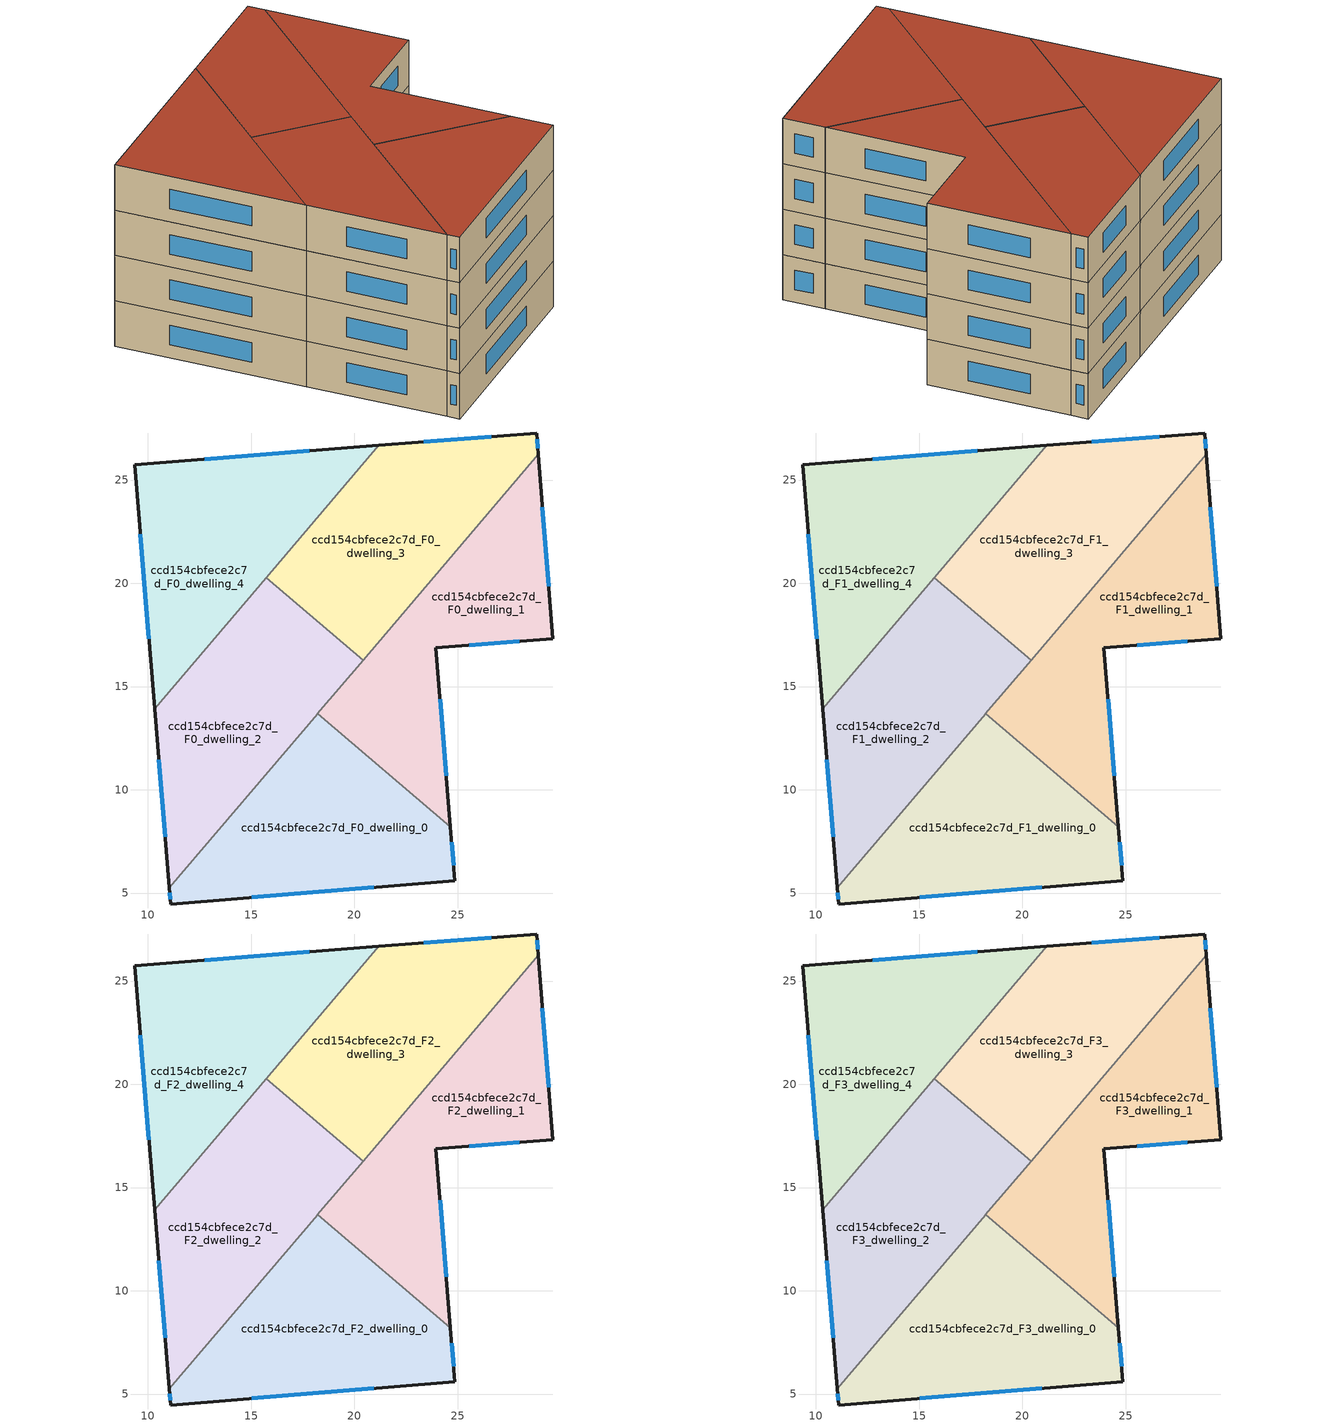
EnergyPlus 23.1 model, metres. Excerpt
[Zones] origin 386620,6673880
ccd154cbfece2c7d_F0_dwelling_0
 floor ground (EU_floor_Construction): 24.66,8.2 24.87,5.59 11.11,4.47 11.04,5.25 18.22,13.68 z0
 wall outside (EU_wall_Construction): 11.04,5.25 11.11,4.47 24.87,5.59 24.66,8.2 z0:3
 wall to ccd154cbfece2c7d_F0_dwelling_1 (EU_wall_Construction): 24.66,8.2 18.22,13.68 z0:3
 wall to ccd154cbfece2c7d_F0_dwelling_2 (EU_wall_Construction): 18.22,13.68 11.04,5.25 z0:3
 window (EU_Window_Construction): 11.06,5.03 11.09,4.69 / 24.81,6.34 24.72,7.45 / 15.04,4.79 20.94,5.27 z0.86:2.14
ccd154cbfece2c7d_F0_dwelling_1
 floor ground (EU_floor_Construction): 28.91,26.24 29.61,17.32 23.95,16.87 24.66,8.2 18.22,13.68 z0
 wall outside (EU_wall_Construction): 24.66,8.2 23.95,16.87 29.61,17.32 28.91,26.24 z0:3
 wall to ccd154cbfece2c7d_F0_dwelling_3 (EU_wall_Construction): 28.91,26.24 20.43,16.27 z0:3
 wall to ccd154cbfece2c7d_F0_dwelling_2 (EU_wall_Construction): 20.43,16.27 18.22,13.68 z0:3
 window (EU_Window_Construction): 29.41,19.87 29.11,23.69 / 25.57,17 27.99,17.19 / 24.46,10.68 24.15,14.4 z0.86:2.14
ccd154cbfece2c7d_F0_dwelling_2
 floor ground (EU_floor_Construction): 20.43,16.27 11.04,5.25 10.34,13.93 15.73,20.27 z0
 wall outside (EU_wall_Construction): 10.34,13.93 11.04,5.25 z0:3
 wall to ccd154cbfece2c7d_F0_dwelling_3 (EU_wall_Construction): 20.43,16.27 15.73,20.27 z0:3
 wall to ccd154cbfece2c7d_F0_dwelling_4 (EU_wall_Construction): 15.73,20.27 10.34,13.93 z0:3
 window (EU_Window_Construction): 10.54,11.45 10.84,7.73 z0.86:2.14
ccd154cbfece2c7d_F0_dwelling_3
 floor ground (EU_floor_Construction): 28.83,27.28 28.91,26.24 20.43,16.27 15.73,20.27 21.19,26.68 z0
 wall outside (EU_wall_Construction): 28.91,26.24 28.83,27.28 21.19,26.68 z0:3
 wall to ccd154cbfece2c7d_F0_dwelling_4 (EU_wall_Construction): 21.19,26.68 15.73,20.27 z0:3
 window (EU_Window_Construction): 28.89,26.54 28.85,26.98 / 26.64,27.11 23.37,26.85 z0.86:2.14
ccd154cbfece2c7d_F0_dwelling_4
 floor ground (EU_floor_Construction): 21.19,26.68 10.34,13.93 9.37,25.75 z0
 wall outside (EU_wall_Construction): 21.19,26.68 9.37,25.75 10.34,13.93 z0:3
 window (EU_Window_Construction): 9.65,22.37 10.06,17.31 / 17.81,26.41 12.75,26.01 z0.86:2.14
ccd154cbfece2c7d_F1_dwelling_0
 floor to ccd154cbfece2c7d_F0_dwelling_0 (EU_floor_Construction): 24.66,8.2 24.87,5.59 11.11,4.47 11.04,5.25 18.22,13.68 z3
 wall outside (EU_wall_Construction): 11.04,5.25 11.11,4.47 24.87,5.59 24.66,8.2 z3:6
 wall to ccd154cbfece2c7d_F1_dwelling_1 (EU_wall_Construction): 24.66,8.2 18.22,13.68 z3:6
 wall to ccd154cbfece2c7d_F1_dwelling_2 (EU_wall_Construction): 18.22,13.68 11.04,5.25 z3:6
 window (EU_Window_Construction): 11.06,5.03 11.09,4.69 / 24.81,6.34 24.72,7.45 / 15.04,4.79 20.94,5.27 z3.86:5.14
ccd154cbfece2c7d_F1_dwelling_1
 floor to ccd154cbfece2c7d_F0_dwelling_1 (EU_floor_Construction): 28.91,26.24 29.61,17.32 23.95,16.87 24.66,8.2 18.22,13.68 z3
 wall outside (EU_wall_Construction): 24.66,8.2 23.95,16.87 29.61,17.32 28.91,26.24 z3:6
 wall to ccd154cbfece2c7d_F1_dwelling_3 (EU_wall_Construction): 28.91,26.24 20.43,16.27 z3:6
 wall to ccd154cbfece2c7d_F1_dwelling_2 (EU_wall_Construction): 20.43,16.27 18.22,13.68 z3:6
 window (EU_Window_Construction): 29.41,19.87 29.11,23.69 / 25.57,17 27.99,17.19 / 24.46,10.68 24.15,14.4 z3.86:5.14
ccd154cbfece2c7d_F1_dwelling_2
 floor to ccd154cbfece2c7d_F0_dwelling_2 (EU_floor_Construction): 20.43,16.27 11.04,5.25 10.33,13.93 15.73,20.27 z3
 wall outside (EU_wall_Construction): 10.34,13.93 11.04,5.25 z3:6
 wall to ccd154cbfece2c7d_F1_dwelling_3 (EU_wall_Construction): 20.43,16.27 15.73,20.27 z3:6
 wall to ccd154cbfece2c7d_F1_dwelling_4 (EU_wall_Construction): 15.73,20.27 10.34,13.93 z3:6
 window (EU_Window_Construction): 10.54,11.45 10.84,7.73 z3.86:5.14
ccd154cbfece2c7d_F1_dwelling_3
 floor to ccd154cbfece2c7d_F0_dwelling_3 (EU_floor_Construction): 28.83,27.28 28.91,26.24 20.43,16.27 15.73,20.27 21.19,26.68 z3
 wall outside (EU_wall_Construction): 28.91,26.24 28.83,27.28 21.19,26.68 z3:6
 wall to ccd154cbfece2c7d_F1_dwelling_4 (EU_wall_Construction): 21.19,26.68 15.73,20.27 z3:6
 window (EU_Window_Construction): 28.89,26.54 28.85,26.98 / 26.64,27.11 23.37,26.85 z3.86:5.14
ccd154cbfece2c7d_F1_dwelling_4
 floor to ccd154cbfece2c7d_F0_dwelling_4 (EU_floor_Construction): 21.19,26.68 10.33,13.93 9.37,25.75 z3
 wall outside (EU_wall_Construction): 21.19,26.68 9.37,25.75 10.34,13.93 z3:6
 window (EU_Window_Construction): 9.65,22.37 10.06,17.31 / 17.81,26.41 12.75,26.01 z3.86:5.14
ccd154cbfece2c7d_F2_dwelling_0
 floor to ccd154cbfece2c7d_F1_dwelling_0 (EU_floor_Construction): 24.66,8.2 24.87,5.59 11.11,4.47 11.04,5.25 18.22,13.68 z6
 wall outside (EU_wall_Construction): 11.04,5.25 11.11,4.47 24.87,5.59 24.66,8.2 z6:9
 wall to ccd154cbfece2c7d_F2_dwelling_1 (EU_wall_Construction): 24.66,8.2 18.22,13.68 z6:9
 wall to ccd154cbfece2c7d_F2_dwelling_2 (EU_wall_Construction): 18.22,13.68 11.04,5.25 z6:9
 window (EU_Window_Construction): 11.06,5.03 11.09,4.69 / 24.81,6.34 24.72,7.45 / 15.04,4.79 20.94,5.27 z6.86:8.14
ccd154cbfece2c7d_F2_dwelling_1
 floor to ccd154cbfece2c7d_F1_dwelling_1 (EU_floor_Construction): 28.91,26.24 29.61,17.32 23.95,16.87 24.66,8.2 18.22,13.68 z6
 wall outside (EU_wall_Construction): 24.66,8.2 23.95,16.87 29.61,17.32 28.91,26.24 z6:9
 wall to ccd154cbfece2c7d_F2_dwelling_3 (EU_wall_Construction): 28.91,26.24 20.43,16.27 z6:9
 wall to ccd154cbfece2c7d_F2_dwelling_2 (EU_wall_Construction): 20.43,16.27 18.22,13.68 z6:9
 window (EU_Window_Construction): 29.41,19.87 29.11,23.69 / 25.57,17 27.99,17.19 / 24.46,10.68 24.15,14.4 z6.86:8.14
ccd154cbfece2c7d_F2_dwelling_2
 floor to ccd154cbfece2c7d_F1_dwelling_2 (EU_floor_Construction): 20.43,16.27 11.04,5.25 10.33,13.93 15.73,20.27 z6
 wall outside (EU_wall_Construction): 10.34,13.93 11.04,5.25 z6:9
 wall to ccd154cbfece2c7d_F2_dwelling_3 (EU_wall_Construction): 20.43,16.27 15.73,20.27 z6:9
 wall to ccd154cbfece2c7d_F2_dwelling_4 (EU_wall_Construction): 15.73,20.27 10.34,13.93 z6:9
 window (EU_Window_Construction): 10.54,11.45 10.84,7.73 z6.86:8.14
ccd154cbfece2c7d_F2_dwelling_3
 floor to ccd154cbfece2c7d_F1_dwelling_3 (EU_floor_Construction): 28.83,27.28 28.91,26.24 20.43,16.27 15.73,20.27 21.19,26.68 z6
 wall outside (EU_wall_Construction): 28.91,26.24 28.83,27.28 21.19,26.68 z6:9
 wall to ccd154cbfece2c7d_F2_dwelling_4 (EU_wall_Construction): 21.19,26.68 15.73,20.27 z6:9
 window (EU_Window_Construction): 28.89,26.54 28.85,26.98 / 26.64,27.11 23.37,26.85 z6.86:8.14
ccd154cbfece2c7d_F2_dwelling_4
 floor to ccd154cbfece2c7d_F1_dwelling_4 (EU_floor_Construction): 21.19,26.68 10.33,13.93 9.37,25.75 z6
 wall outside (EU_wall_Construction): 21.19,26.68 9.37,25.75 10.34,13.93 z6:9
 window (EU_Window_Construction): 9.65,22.37 10.06,17.31 / 17.81,26.41 12.75,26.01 z6.86:8.14
ccd154cbfece2c7d_F3_dwelling_0
 floor to ccd154cbfece2c7d_F2_dwelling_0 (EU_floor_Construction): 24.66,8.2 24.87,5.59 11.11,4.47 11.04,5.25 18.22,13.68 z9
 wall outside (EU_wall_Construction): 11.04,5.25 11.11,4.47 24.87,5.59 24.66,8.2 z9:12
 wall to ccd154cbfece2c7d_F3_dwelling_1 (EU_wall_Construction): 24.66,8.2 18.22,13.68 z9:12
 wall to ccd154cbfece2c7d_F3_dwelling_2 (EU_wall_Construction): 18.22,13.68 11.04,5.25 z9:12
 window (EU_Window_Construction): 11.06,5.03 11.09,4.69 / 24.81,6.34 24.72,7.45 / 15.04,4.79 20.94,5.27 z9.86:11.14
 roof outside (EU_roof_Construction): 24.87,5.59 24.66,8.2 18.22,13.68 11.04,5.25 11.11,4.47 z12
ccd154cbfece2c7d_F3_dwelling_1
 floor to ccd154cbfece2c7d_F2_dwelling_1 (EU_floor_Construction): 28.91,26.24 29.61,17.32 23.95,16.87 24.66,8.2 18.22,13.68 z9
 wall outside (EU_wall_Construction): 24.66,8.2 23.95,16.87 29.61,17.32 28.91,26.24 z9:12
 wall to ccd154cbfece2c7d_F3_dwelling_3 (EU_wall_Construction): 28.91,26.24 20.43,16.27 z9:12
 wall to ccd154cbfece2c7d_F3_dwelling_2 (EU_wall_Construction): 20.43,16.27 18.22,13.68 z9:12
 window (EU_Window_Construction): 29.41,19.87 29.11,23.69 / 25.57,17 27.99,17.19 / 24.46,10.68 24.15,14.4 z9.86:11.14
 roof outside (EU_roof_Construction): 24.66,8.2 23.95,16.87 29.61,17.32 28.91,26.24 18.22,13.68 z12
ccd154cbfece2c7d_F3_dwelling_2
 floor to ccd154cbfece2c7d_F2_dwelling_2 (EU_floor_Construction): 20.43,16.27 11.04,5.25 10.33,13.93 15.73,20.27 z9
 wall outside (EU_wall_Construction): 10.34,13.93 11.04,5.25 z9:12
 wall to ccd154cbfece2c7d_F3_dwelling_3 (EU_wall_Construction): 20.43,16.27 15.73,20.27 z9:12
 wall to ccd154cbfece2c7d_F3_dwelling_4 (EU_wall_Construction): 15.73,20.27 10.34,13.93 z9:12
 window (EU_Window_Construction): 10.54,11.45 10.84,7.73 z9.86:11.14
 roof outside (EU_roof_Construction): 11.04,5.25 20.43,16.27 15.73,20.27 10.34,13.93 z12
ccd154cbfece2c7d_F3_dwelling_3
 floor to ccd154cbfece2c7d_F2_dwelling_3 (EU_floor_Construction): 28.83,27.28 28.91,26.24 20.43,16.27 15.73,20.27 21.19,26.68 z9
 wall outside (EU_wall_Construction): 28.91,26.24 28.83,27.28 21.19,26.68 z9:12
 wall to ccd154cbfece2c7d_F3_dwelling_4 (EU_wall_Construction): 21.19,26.68 15.73,20.27 z9:12
 window (EU_Window_Construction): 28.89,26.54 28.85,26.98 / 26.64,27.11 23.37,26.85 z9.86:11.14
 roof outside (EU_roof_Construction): 20.43,16.27 28.91,26.24 28.83,27.28 21.19,26.68 15.73,20.27 z12
ccd154cbfece2c7d_F3_dwelling_4
 floor to ccd154cbfece2c7d_F2_dwelling_4 (EU_floor_Construction): 21.19,26.68 10.33,13.93 9.37,25.75 z9
 wall outside (EU_wall_Construction): 21.19,26.68 9.37,25.75 10.34,13.93 z9:12
 window (EU_Window_Construction): 9.65,22.37 10.06,17.31 / 17.81,26.41 12.75,26.01 z9.86:11.14
 roof outside (EU_roof_Construction): 10.34,13.93 21.19,26.68 9.37,25.75 z12
[Building]
EU S2 Campaign: North Axis=0; Terrain=City; Solar Distribution=FullExterior
[Site:Location]
Helsinki-Vantaa.AP: Latitude=60.317; Longitude=24.963; Time Zone=2; Elevation=54.6
[SizingPeriod:WeatherFileDays]
AnnualSizingPeriod: Begin Month=1; Begin Day of Month=1; End Month=12; End Day of Month=31; Day of Week for Start Day=Monday; Use Weather File Daylight Saving Period=No; Use Weather File Rain and Snow Indicators=No
[MATERIAL]
EU_InternalMass_Material: Roughness=MediumRough; Thickness=0.1; Conductivity=1; Density=1800; Specific Heat=900; Thermal Absorptance=0.9; Solar Absorptance=0.7; Visible Absorptance=0.7
[MATERIAL:NOMASS] Roughness=MediumRough; Thermal Absorptance=0.9; Solar Absorptance=0.7; Visible Absorptance=0.7
Name | Thermal Resistance
EU_wall_NoMass | 1.10183
EU_roof_NoMass; EU_floor_NoMass | 1.70606
[WINDOWMATERIAL:SIMPLEGLAZINGSYSTEM]
EU_Window_SimpleGlazing: UFactor=3.11035; Solar Heat Gain Coefficient=0.8; Visible Transmittance=0.8
[CONSTRUCTION]
EU_wall_Construction: EU_wall_NoMass
EU_roof_Construction: EU_roof_NoMass
EU_floor_Construction: EU_floor_NoMass
EU_Window_Construction: EU_Window_SimpleGlazing
EU_InternalMass_Construction: EU_InternalMass_Material
[ZONE] Type=1; Multiplier=1; Ceiling Height=autocalculate; Floor Area=autocalculate; Part of Total Floor Area=Yes
Name | Volume
ccd154cbfece2c7d_F0_dwelling_0 | 210.855
ccd154cbfece2c7d_F1_dwelling_0; ccd154cbfece2c7d_F2_dwelling_0; ccd154cbfece2c7d_F3_dwelling_0 | 210.854
ccd154cbfece2c7d_F0_dwelling_1 | 210.869
ccd154cbfece2c7d_F1_dwelling_1; ccd154cbfece2c7d_F2_dwelling_1; ccd154cbfece2c7d_F3_dwelling_1 | 210.87
ccd154cbfece2c7d_F0_dwelling_2 | 210.86
ccd154cbfece2c7d_F1_dwelling_2; ccd154cbfece2c7d_F2_dwelling_2; ccd154cbfece2c7d_F3_dwelling_2 | 210.861
ccd154cbfece2c7d_F0_dwelling_3; ccd154cbfece2c7d_F1_dwelling_3; ccd154cbfece2c7d_F2_dwelling_3; ccd154cbfece2c7d_F3_dwelling_3 | 210.846
ccd154cbfece2c7d_F0_dwelling_4; ccd154cbfece2c7d_F1_dwelling_4; ccd154cbfece2c7d_F2_dwelling_4; ccd154cbfece2c7d_F3_dwelling_4 | 210.858
[INTERNALMASS] Construction=EU_InternalMass_Construction
Name | Zone or ZoneList | Surface Area
ccd154cbfece2c7d_F0_dwelling_0_EU_InternalMass | ccd154cbfece2c7d_F0_dwelling_0 | 70.2858
ccd154cbfece2c7d_F0_dwelling_1_EU_InternalMass | ccd154cbfece2c7d_F0_dwelling_1 | 70.2899
ccd154cbfece2c7d_F0_dwelling_2_EU_InternalMass | ccd154cbfece2c7d_F0_dwelling_2 | 70.2862
ccd154cbfece2c7d_F0_dwelling_3_EU_InternalMass | ccd154cbfece2c7d_F0_dwelling_3 | 70.2804
ccd154cbfece2c7d_F0_dwelling_4_EU_InternalMass | ccd154cbfece2c7d_F0_dwelling_4 | 70.2858
ccd154cbfece2c7d_F1_dwelling_0_EU_InternalMass | ccd154cbfece2c7d_F1_dwelling_0 | 70.2858
ccd154cbfece2c7d_F1_dwelling_1_EU_InternalMass | ccd154cbfece2c7d_F1_dwelling_1 | 70.2899
ccd154cbfece2c7d_F1_dwelling_2_EU_InternalMass | ccd154cbfece2c7d_F1_dwelling_2 | 70.2862
ccd154cbfece2c7d_F1_dwelling_3_EU_InternalMass | ccd154cbfece2c7d_F1_dwelling_3 | 70.2804
ccd154cbfece2c7d_F1_dwelling_4_EU_InternalMass | ccd154cbfece2c7d_F1_dwelling_4 | 70.2858
ccd154cbfece2c7d_F2_dwelling_0_EU_InternalMass | ccd154cbfece2c7d_F2_dwelling_0 | 70.2858
ccd154cbfece2c7d_F2_dwelling_1_EU_InternalMass | ccd154cbfece2c7d_F2_dwelling_1 | 70.2899
ccd154cbfece2c7d_F2_dwelling_2_EU_InternalMass | ccd154cbfece2c7d_F2_dwelling_2 | 70.2862
ccd154cbfece2c7d_F2_dwelling_3_EU_InternalMass | ccd154cbfece2c7d_F2_dwelling_3 | 70.2804
ccd154cbfece2c7d_F2_dwelling_4_EU_InternalMass | ccd154cbfece2c7d_F2_dwelling_4 | 70.2858
ccd154cbfece2c7d_F3_dwelling_0_EU_InternalMass | ccd154cbfece2c7d_F3_dwelling_0 | 70.2858
ccd154cbfece2c7d_F3_dwelling_1_EU_InternalMass | ccd154cbfece2c7d_F3_dwelling_1 | 70.2899
ccd154cbfece2c7d_F3_dwelling_2_EU_InternalMass | ccd154cbfece2c7d_F3_dwelling_2 | 70.2862
ccd154cbfece2c7d_F3_dwelling_3_EU_InternalMass | ccd154cbfece2c7d_F3_dwelling_3 | 70.2804
ccd154cbfece2c7d_F3_dwelling_4_EU_InternalMass | ccd154cbfece2c7d_F3_dwelling_4 | 70.2858
[OTHEREQUIPMENT] Fuel Type=Electricity; Design Level Calculation Method=Watts/Area; Power per Zone Floor Area=1; Fraction Latent=0; Fraction Radiant=0; Fraction Lost=0; Carbon Dioxide Generation Rate=0; EndUse Subcategory=EU_Step8_InternalGains
Name | Zone or ZoneList or Space or SpaceList | Schedule
EU_Step8_InternalGain_ccd154cbfece2c7d_F0_dwelling_0_f000 | ccd154cbfece2c7d_F0_dwelling_0 | EU_Step8_GainSchedule_ccd154cbfece2c7d_F0_dwelling_0_f000
EU_Step8_InternalGain_ccd154cbfece2c7d_F0_dwelling_1_f000 | ccd154cbfece2c7d_F0_dwelling_1 | EU_Step8_GainSchedule_ccd154cbfece2c7d_F0_dwelling_1_f000
EU_Step8_InternalGain_ccd154cbfece2c7d_F0_dwelling_2_f000 | ccd154cbfece2c7d_F0_dwelling_2 | EU_Step8_GainSchedule_ccd154cbfece2c7d_F0_dwelling_2_f000
EU_Step8_InternalGain_ccd154cbfece2c7d_F0_dwelling_3_f000 | ccd154cbfece2c7d_F0_dwelling_3 | EU_Step8_GainSchedule_ccd154cbfece2c7d_F0_dwelling_3_f000
EU_Step8_InternalGain_ccd154cbfece2c7d_F0_dwelling_4_f000 | ccd154cbfece2c7d_F0_dwelling_4 | EU_Step8_GainSchedule_ccd154cbfece2c7d_F0_dwelling_4_f000
EU_Step8_InternalGain_ccd154cbfece2c7d_F1_dwelling_0_f000 | ccd154cbfece2c7d_F1_dwelling_0 | EU_Step8_GainSchedule_ccd154cbfece2c7d_F1_dwelling_0_f000
EU_Step8_InternalGain_ccd154cbfece2c7d_F1_dwelling_1_f000 | ccd154cbfece2c7d_F1_dwelling_1 | EU_Step8_GainSchedule_ccd154cbfece2c7d_F1_dwelling_1_f000
EU_Step8_InternalGain_ccd154cbfece2c7d_F1_dwelling_2_f000 | ccd154cbfece2c7d_F1_dwelling_2 | EU_Step8_GainSchedule_ccd154cbfece2c7d_F1_dwelling_2_f000
EU_Step8_InternalGain_ccd154cbfece2c7d_F1_dwelling_3_f000 | ccd154cbfece2c7d_F1_dwelling_3 | EU_Step8_GainSchedule_ccd154cbfece2c7d_F1_dwelling_3_f000
EU_Step8_InternalGain_ccd154cbfece2c7d_F1_dwelling_4_f000 | ccd154cbfece2c7d_F1_dwelling_4 | EU_Step8_GainSchedule_ccd154cbfece2c7d_F1_dwelling_4_f000
EU_Step8_InternalGain_ccd154cbfece2c7d_F2_dwelling_0_f000 | ccd154cbfece2c7d_F2_dwelling_0 | EU_Step8_GainSchedule_ccd154cbfece2c7d_F2_dwelling_0_f000
EU_Step8_InternalGain_ccd154cbfece2c7d_F2_dwelling_1_f000 | ccd154cbfece2c7d_F2_dwelling_1 | EU_Step8_GainSchedule_ccd154cbfece2c7d_F2_dwelling_1_f000
EU_Step8_InternalGain_ccd154cbfece2c7d_F2_dwelling_2_f000 | ccd154cbfece2c7d_F2_dwelling_2 | EU_Step8_GainSchedule_ccd154cbfece2c7d_F2_dwelling_2_f000
EU_Step8_InternalGain_ccd154cbfece2c7d_F2_dwelling_3_f000 | ccd154cbfece2c7d_F2_dwelling_3 | EU_Step8_GainSchedule_ccd154cbfece2c7d_F2_dwelling_3_f000
EU_Step8_InternalGain_ccd154cbfece2c7d_F2_dwelling_4_f000 | ccd154cbfece2c7d_F2_dwelling_4 | EU_Step8_GainSchedule_ccd154cbfece2c7d_F2_dwelling_4_f000
EU_Step8_InternalGain_ccd154cbfece2c7d_F3_dwelling_0_f000 | ccd154cbfece2c7d_F3_dwelling_0 | EU_Step8_GainSchedule_ccd154cbfece2c7d_F3_dwelling_0_f000
EU_Step8_InternalGain_ccd154cbfece2c7d_F3_dwelling_1_f000 | ccd154cbfece2c7d_F3_dwelling_1 | EU_Step8_GainSchedule_ccd154cbfece2c7d_F3_dwelling_1_f000
EU_Step8_InternalGain_ccd154cbfece2c7d_F3_dwelling_2_f000 | ccd154cbfece2c7d_F3_dwelling_2 | EU_Step8_GainSchedule_ccd154cbfece2c7d_F3_dwelling_2_f000
EU_Step8_InternalGain_ccd154cbfece2c7d_F3_dwelling_3_f000 | ccd154cbfece2c7d_F3_dwelling_3 | EU_Step8_GainSchedule_ccd154cbfece2c7d_F3_dwelling_3_f000
EU_Step8_InternalGain_ccd154cbfece2c7d_F3_dwelling_4_f000 | ccd154cbfece2c7d_F3_dwelling_4 | EU_Step8_GainSchedule_ccd154cbfece2c7d_F3_dwelling_4_f000
[ZONEVENTILATION:DESIGNFLOWRATE] Schedule=EU_AlwaysOn; Design Flow Rate Calculation Method=AirChanges/Hour; Air Changes per Hour=0.756316; Ventilation Type=Natural; Fan Pressure Rise=0; Fan Total Efficiency=1; Constant Term Coefficient=1; Temperature Term Coefficient=0; Velocity Term Coefficient=0; Velocity Squared Term Coefficient=0; Minimum Indoor Temperature=-100; Maximum Indoor Temperature=100; Delta Temperature=-100; Minimum Outdoor Temperature=-100; Maximum Outdoor Temperature=100; Maximum Wind Speed=40
Name | Zone or ZoneList or Space or SpaceList
EU_ConstantAir_ccd154cbfece2c7d_F0_dwelling_0 | ccd154cbfece2c7d_F0_dwelling_0
EU_ConstantAir_ccd154cbfece2c7d_F0_dwelling_1 | ccd154cbfece2c7d_F0_dwelling_1
EU_ConstantAir_ccd154cbfece2c7d_F0_dwelling_2 | ccd154cbfece2c7d_F0_dwelling_2
EU_ConstantAir_ccd154cbfece2c7d_F0_dwelling_3 | ccd154cbfece2c7d_F0_dwelling_3
EU_ConstantAir_ccd154cbfece2c7d_F0_dwelling_4 | ccd154cbfece2c7d_F0_dwelling_4
EU_ConstantAir_ccd154cbfece2c7d_F1_dwelling_0 | ccd154cbfece2c7d_F1_dwelling_0
EU_ConstantAir_ccd154cbfece2c7d_F1_dwelling_1 | ccd154cbfece2c7d_F1_dwelling_1
EU_ConstantAir_ccd154cbfece2c7d_F1_dwelling_2 | ccd154cbfece2c7d_F1_dwelling_2
EU_ConstantAir_ccd154cbfece2c7d_F1_dwelling_3 | ccd154cbfece2c7d_F1_dwelling_3
EU_ConstantAir_ccd154cbfece2c7d_F1_dwelling_4 | ccd154cbfece2c7d_F1_dwelling_4
EU_ConstantAir_ccd154cbfece2c7d_F2_dwelling_0 | ccd154cbfece2c7d_F2_dwelling_0
EU_ConstantAir_ccd154cbfece2c7d_F2_dwelling_1 | ccd154cbfece2c7d_F2_dwelling_1
EU_ConstantAir_ccd154cbfece2c7d_F2_dwelling_2 | ccd154cbfece2c7d_F2_dwelling_2
EU_ConstantAir_ccd154cbfece2c7d_F2_dwelling_3 | ccd154cbfece2c7d_F2_dwelling_3
EU_ConstantAir_ccd154cbfece2c7d_F2_dwelling_4 | ccd154cbfece2c7d_F2_dwelling_4
EU_ConstantAir_ccd154cbfece2c7d_F3_dwelling_0 | ccd154cbfece2c7d_F3_dwelling_0
EU_ConstantAir_ccd154cbfece2c7d_F3_dwelling_1 | ccd154cbfece2c7d_F3_dwelling_1
EU_ConstantAir_ccd154cbfece2c7d_F3_dwelling_2 | ccd154cbfece2c7d_F3_dwelling_2
EU_ConstantAir_ccd154cbfece2c7d_F3_dwelling_3 | ccd154cbfece2c7d_F3_dwelling_3
EU_ConstantAir_ccd154cbfece2c7d_F3_dwelling_4 | ccd154cbfece2c7d_F3_dwelling_4
[HVACTEMPLATE:THERMOSTAT] Constant Heating Setpoint=20; Constant Cooling Setpoint=50
EU_HeatOnly_ccd154cbfece2c7d_F0_dwelling_0; EU_HeatOnly_ccd154cbfece2c7d_F0_dwelling_1; EU_HeatOnly_ccd154cbfece2c7d_F0_dwelling_2; EU_HeatOnly_ccd154cbfece2c7d_F0_dwelling_3; EU_HeatOnly_ccd154cbfece2c7d_F0_dwelling_4; EU_HeatOnly_ccd154cbfece2c7d_F1_dwelling_0; EU_HeatOnly_ccd154cbfece2c7d_F1_dwelling_1; EU_HeatOnly_ccd154cbfece2c7d_F1_dwelling_2; EU_HeatOnly_ccd154cbfece2c7d_F1_dwelling_3; EU_HeatOnly_ccd154cbfece2c7d_F1_dwelling_4; EU_HeatOnly_ccd154cbfece2c7d_F2_dwelling_0; EU_HeatOnly_ccd154cbfece2c7d_F2_dwelling_1; EU_HeatOnly_ccd154cbfece2c7d_F2_dwelling_2; EU_HeatOnly_ccd154cbfece2c7d_F2_dwelling_3; EU_HeatOnly_ccd154cbfece2c7d_F2_dwelling_4; EU_HeatOnly_ccd154cbfece2c7d_F3_dwelling_0; EU_HeatOnly_ccd154cbfece2c7d_F3_dwelling_1; EU_HeatOnly_ccd154cbfece2c7d_F3_dwelling_2; EU_HeatOnly_ccd154cbfece2c7d_F3_dwelling_3; EU_HeatOnly_ccd154cbfece2c7d_F3_dwelling_4
[HVACTEMPLATE:ZONE:IDEALLOADSAIRSYSTEM] System Availability Schedule=EU_AlwaysOn; Maximum Heating Supply Air Temperature=50; Minimum Cooling Supply Air Temperature=13; Maximum Heating Supply Air Humidity Ratio=0.0156; Minimum Cooling Supply Air Humidity Ratio=0.0077; Heating Limit=NoLimit; Cooling Limit=NoLimit; Heating Availability Schedule=EU_AlwaysOn; Cooling Availability Schedule=EU_CoolingOff; Dehumidification Control Type=ConstantSensibleHeatRatio; Cooling Sensible Heat Ratio=0.7; Dehumidification Setpoint=60; Humidification Control Type=None; Humidification Setpoint=30; Outdoor Air Method=None; Outdoor Air Flow Rate per Person=0.00944; Outdoor Air Flow Rate per Zone Floor Area=0; Outdoor Air Flow Rate per Zone=0; Demand Controlled Ventilation Type=None; Outdoor Air Economizer Type=NoEconomizer; Heat Recovery Type=None; Sensible Heat Recovery Effectiveness=0.7; Latent Heat Recovery Effectiveness=0.65
Name | Template Thermostat
ccd154cbfece2c7d_F0_dwelling_0 | EU_HeatOnly_ccd154cbfece2c7d_F0_dwelling_0
ccd154cbfece2c7d_F0_dwelling_1 | EU_HeatOnly_ccd154cbfece2c7d_F0_dwelling_1
ccd154cbfece2c7d_F0_dwelling_2 | EU_HeatOnly_ccd154cbfece2c7d_F0_dwelling_2
ccd154cbfece2c7d_F0_dwelling_3 | EU_HeatOnly_ccd154cbfece2c7d_F0_dwelling_3
ccd154cbfece2c7d_F0_dwelling_4 | EU_HeatOnly_ccd154cbfece2c7d_F0_dwelling_4
ccd154cbfece2c7d_F1_dwelling_0 | EU_HeatOnly_ccd154cbfece2c7d_F1_dwelling_0
ccd154cbfece2c7d_F1_dwelling_1 | EU_HeatOnly_ccd154cbfece2c7d_F1_dwelling_1
ccd154cbfece2c7d_F1_dwelling_2 | EU_HeatOnly_ccd154cbfece2c7d_F1_dwelling_2
ccd154cbfece2c7d_F1_dwelling_3 | EU_HeatOnly_ccd154cbfece2c7d_F1_dwelling_3
ccd154cbfece2c7d_F1_dwelling_4 | EU_HeatOnly_ccd154cbfece2c7d_F1_dwelling_4
ccd154cbfece2c7d_F2_dwelling_0 | EU_HeatOnly_ccd154cbfece2c7d_F2_dwelling_0
ccd154cbfece2c7d_F2_dwelling_1 | EU_HeatOnly_ccd154cbfece2c7d_F2_dwelling_1
ccd154cbfece2c7d_F2_dwelling_2 | EU_HeatOnly_ccd154cbfece2c7d_F2_dwelling_2
ccd154cbfece2c7d_F2_dwelling_3 | EU_HeatOnly_ccd154cbfece2c7d_F2_dwelling_3
ccd154cbfece2c7d_F2_dwelling_4 | EU_HeatOnly_ccd154cbfece2c7d_F2_dwelling_4
ccd154cbfece2c7d_F3_dwelling_0 | EU_HeatOnly_ccd154cbfece2c7d_F3_dwelling_0
ccd154cbfece2c7d_F3_dwelling_1 | EU_HeatOnly_ccd154cbfece2c7d_F3_dwelling_1
ccd154cbfece2c7d_F3_dwelling_2 | EU_HeatOnly_ccd154cbfece2c7d_F3_dwelling_2
ccd154cbfece2c7d_F3_dwelling_3 | EU_HeatOnly_ccd154cbfece2c7d_F3_dwelling_3
ccd154cbfece2c7d_F3_dwelling_4 | EU_HeatOnly_ccd154cbfece2c7d_F3_dwelling_4
[SIZING:ZONE] Zone Cooling Design Supply Air Temperature Input Method=SupplyAirTemperature; Zone Cooling Design Supply Air Temperature=13; Zone Heating Design Supply Air Temperature Input Method=SupplyAirTemperature; Zone Heating Design Supply Air Temperature=50; Zone Cooling Design Supply Air Humidity Ratio=0.008; Zone Heating Design Supply Air Humidity Ratio=0.008; Cooling Design Air Flow Method=DesignDay; Cooling Design Air Flow Rate=0; Cooling Minimum Air Flow per Zone Floor Area=0.000762; Cooling Minimum Air Flow=0; Cooling Minimum Air Flow Fraction=0.2; Heating Design Air Flow Method=DesignDay; Heating Design Air Flow Rate=0; Heating Maximum Air Flow per Zone Floor Area=0.002032; Heating Maximum Air Flow=0.141576; Heating Maximum Air Flow Fraction=0.3; Account for Dedicated Outdoor Air System=No; Dedicated Outdoor Air System Control Strategy=NeutralSupplyAir; Dedicated Outdoor Air Low Setpoint Temperature for Design=autosize; Dedicated Outdoor Air High Setpoint Temperature for Design=autosize; Zone Load Sizing Method=Sensible Load Only No Latent Load; Zone Latent Cooling Design Supply Air Humidity Ratio Input Method=HumidityRatioDifference; Zone Cooling Design Supply Air Humidity Ratio Difference=0.005; Zone Latent Heating Design Supply Air Humidity Ratio Input Method=HumidityRatioDifference; Zone Humidification Design Supply Air Humidity Ratio Difference=0.005
ccd154cbfece2c7d_F0_dwelling_0; ccd154cbfece2c7d_F0_dwelling_1; ccd154cbfece2c7d_F0_dwelling_2; ccd154cbfece2c7d_F0_dwelling_3; ccd154cbfece2c7d_F0_dwelling_4; ccd154cbfece2c7d_F1_dwelling_0; ccd154cbfece2c7d_F1_dwelling_1; ccd154cbfece2c7d_F1_dwelling_2; ccd154cbfece2c7d_F1_dwelling_3; ccd154cbfece2c7d_F1_dwelling_4; ccd154cbfece2c7d_F2_dwelling_0; ccd154cbfece2c7d_F2_dwelling_1; ccd154cbfece2c7d_F2_dwelling_2; ccd154cbfece2c7d_F2_dwelling_3; ccd154cbfece2c7d_F2_dwelling_4; ccd154cbfece2c7d_F3_dwelling_0; ccd154cbfece2c7d_F3_dwelling_1; ccd154cbfece2c7d_F3_dwelling_2; ccd154cbfece2c7d_F3_dwelling_3; ccd154cbfece2c7d_F3_dwelling_4
[SCHEDULE:CONSTANT]
Name | Hourly Value
EU_AlwaysOn | 1
EU_CoolingOff | 0
[SCHEDULE:FILE] Column Number=1; Rows to Skip at Top=0; Number of Hours of Data=8760; Column Separator=Comma; Interpolate to Timestep=No; Minutes per Item=60; Adjust Schedule for Daylight Savings=Yes
Name | File
EU_Step8_GainSchedule_ccd154cbfece2c7d_F0_dwelling_0_f000 | ../../schedules/ccd154cbfece2c7d/ccd154cbfece2c7d_F0_dwelling_0_f000_gain.csv
EU_Step8_GainSchedule_ccd154cbfece2c7d_F0_dwelling_1_f000 | ../../schedules/ccd154cbfece2c7d/ccd154cbfece2c7d_F0_dwelling_1_f000_gain.csv
EU_Step8_GainSchedule_ccd154cbfece2c7d_F0_dwelling_2_f000 | ../../schedules/ccd154cbfece2c7d/ccd154cbfece2c7d_F0_dwelling_2_f000_gain.csv
EU_Step8_GainSchedule_ccd154cbfece2c7d_F0_dwelling_3_f000 | ../../schedules/ccd154cbfece2c7d/ccd154cbfece2c7d_F0_dwelling_3_f000_gain.csv
EU_Step8_GainSchedule_ccd154cbfece2c7d_F0_dwelling_4_f000 | ../../schedules/ccd154cbfece2c7d/ccd154cbfece2c7d_F0_dwelling_4_f000_gain.csv
EU_Step8_GainSchedule_ccd154cbfece2c7d_F1_dwelling_0_f000 | ../../schedules/ccd154cbfece2c7d/ccd154cbfece2c7d_F1_dwelling_0_f000_gain.csv
EU_Step8_GainSchedule_ccd154cbfece2c7d_F1_dwelling_1_f000 | ../../schedules/ccd154cbfece2c7d/ccd154cbfece2c7d_F1_dwelling_1_f000_gain.csv
EU_Step8_GainSchedule_ccd154cbfece2c7d_F1_dwelling_2_f000 | ../../schedules/ccd154cbfece2c7d/ccd154cbfece2c7d_F1_dwelling_2_f000_gain.csv
EU_Step8_GainSchedule_ccd154cbfece2c7d_F1_dwelling_3_f000 | ../../schedules/ccd154cbfece2c7d/ccd154cbfece2c7d_F1_dwelling_3_f000_gain.csv
EU_Step8_GainSchedule_ccd154cbfece2c7d_F1_dwelling_4_f000 | ../../schedules/ccd154cbfece2c7d/ccd154cbfece2c7d_F1_dwelling_4_f000_gain.csv
EU_Step8_GainSchedule_ccd154cbfece2c7d_F2_dwelling_0_f000 | ../../schedules/ccd154cbfece2c7d/ccd154cbfece2c7d_F2_dwelling_0_f000_gain.csv
EU_Step8_GainSchedule_ccd154cbfece2c7d_F2_dwelling_1_f000 | ../../schedules/ccd154cbfece2c7d/ccd154cbfece2c7d_F2_dwelling_1_f000_gain.csv
EU_Step8_GainSchedule_ccd154cbfece2c7d_F2_dwelling_2_f000 | ../../schedules/ccd154cbfece2c7d/ccd154cbfece2c7d_F2_dwelling_2_f000_gain.csv
EU_Step8_GainSchedule_ccd154cbfece2c7d_F2_dwelling_3_f000 | ../../schedules/ccd154cbfece2c7d/ccd154cbfece2c7d_F2_dwelling_3_f000_gain.csv
EU_Step8_GainSchedule_ccd154cbfece2c7d_F2_dwelling_4_f000 | ../../schedules/ccd154cbfece2c7d/ccd154cbfece2c7d_F2_dwelling_4_f000_gain.csv
EU_Step8_GainSchedule_ccd154cbfece2c7d_F3_dwelling_0_f000 | ../../schedules/ccd154cbfece2c7d/ccd154cbfece2c7d_F3_dwelling_0_f000_gain.csv
EU_Step8_GainSchedule_ccd154cbfece2c7d_F3_dwelling_1_f000 | ../../schedules/ccd154cbfece2c7d/ccd154cbfece2c7d_F3_dwelling_1_f000_gain.csv
EU_Step8_GainSchedule_ccd154cbfece2c7d_F3_dwelling_2_f000 | ../../schedules/ccd154cbfece2c7d/ccd154cbfece2c7d_F3_dwelling_2_f000_gain.csv
EU_Step8_GainSchedule_ccd154cbfece2c7d_F3_dwelling_3_f000 | ../../schedules/ccd154cbfece2c7d/ccd154cbfece2c7d_F3_dwelling_3_f000_gain.csv
EU_Step8_GainSchedule_ccd154cbfece2c7d_F3_dwelling_4_f000 | ../../schedules/ccd154cbfece2c7d/ccd154cbfece2c7d_F3_dwelling_4_f000_gain.csv
